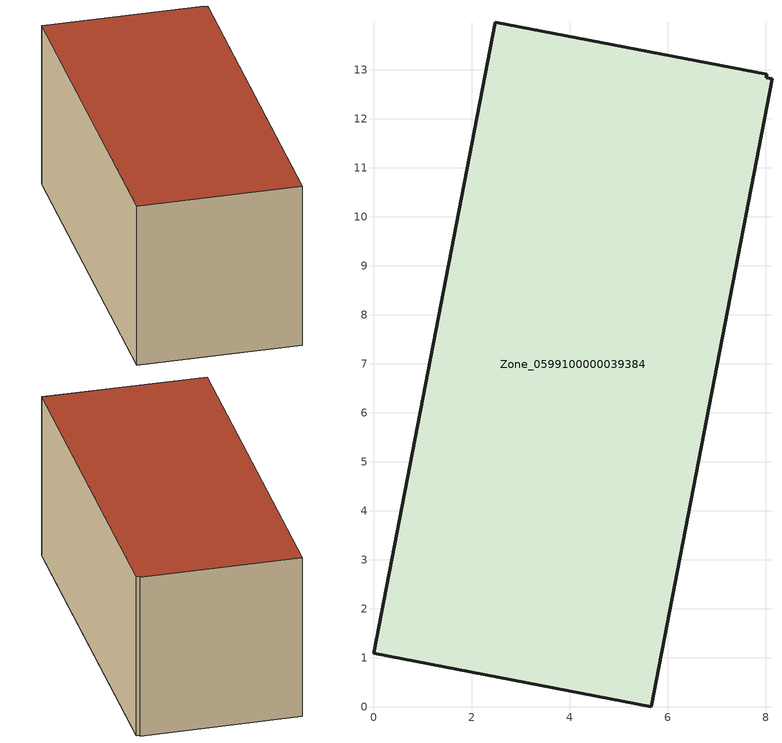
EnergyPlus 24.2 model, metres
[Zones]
Zone_0599100000039384
 floor ground (C_G): 8.02,12.9 8.01,12.84 8.13,12.81 5.66,0 0,1.09 2.48,13.97 z0
 wall outside (C_F): 8.02,12.9 2.48,13.97 0,1.09 5.66,0 8.13,12.81 8.01,12.84 8.02,12.9 z0:6.12
 roof outside (C_R): 8.01,12.84 8.02,12.9 2.48,13.97 0,1.09 5.66,0 8.13,12.81 z6.12
[BUILDING]
Pand.0599100000039384: North Axis=0; Terrain=City; Loads Convergence Tolerance Value=0.04; Temperature Convergence Tolerance Value=0.4; Solar Distribution=FullExterior; Maximum Number of Warmup Days=25; Minimum Number of Warmup Days=1
[Site:Location]
Rotterdam.The.Hague.AP_ZH_NLD Design_Conditions: Latitude=51.96; Longitude=4.45; Time Zone=1; Elevation=-4.5
[SITE:GROUNDTEMPERATURE:BUILDINGSURFACE]
18, 18, 18, 18, 18, 18, 18, 18, 18, 18, 18, 18
[MATERIAL] Thermal Absorptance=0.9; Solar Absorptance=0.7; Visible Absorptance=0.7
Name | Roughness | Thickness | Conductivity | Density | Specific Heat
G.TC.1946-1964 | MediumSmooth | 0.15 | 1 | 540 | 1210
F.TC.1946-1964 | Rough | 0.3 | 0.857143 | 1920 | 840
R.TC.1946-1964 | MediumRough | 0.2 | 0.235294 | 1500 | 1000
[CONSTRUCTION]
C_G: G.TC.1946-1964
C_F: F.TC.1946-1964
C_R: R.TC.1946-1964
[ZONE]
Zone_0599100000039384: Type=1; Multiplier=1; Ceiling Height=Autocalculate; Volume=Autocalculate; Floor Area=autocalculate; Part of Total Floor Area=Yes
[ZONEINFILTRATION:DESIGNFLOWRATE]
Infil_Zone_0599100000039384: Zone or ZoneList or Space or SpaceList=Zone_0599100000039384; Schedule=AlwaysOn; Design Flow Rate Calculation Method=Flow/Area; Flow Rate per Floor Area=0.003; Constant Term Coefficient=1; Temperature Term Coefficient=0; Velocity Term Coefficient=0; Velocity Squared Term Coefficient=0
[HVACTEMPLATE:ZONE:IDEALLOADSAIRSYSTEM]
Zone_0599100000039384: Maximum Heating Supply Air Temperature=50; Minimum Cooling Supply Air Temperature=13; Maximum Heating Supply Air Humidity Ratio=0.0156; Minimum Cooling Supply Air Humidity Ratio=0.0077; Heating Limit=NoLimit; Cooling Limit=NoLimit; Dehumidification Control Type=ConstantSensibleHeatRatio; Cooling Sensible Heat Ratio=0.7; Dehumidification Setpoint=60; Humidification Control Type=None; Humidification Setpoint=30; Outdoor Air Method=None; Outdoor Air Flow Rate per Person=0.00944; Outdoor Air Flow Rate per Zone Floor Area=0; Outdoor Air Flow Rate per Zone=0; Demand Controlled Ventilation Type=None; Outdoor Air Economizer Type=NoEconomizer; Heat Recovery Type=None; Sensible Heat Recovery Effectiveness=0.7; Latent Heat Recovery Effectiveness=0.65
[ZONECONTROL:THERMOSTAT]
ThermostatControl_Zone_0599100000039384: Zone or ZoneList=Zone_0599100000039384; Control Type Schedule=DualSetpointControlType; Control 1=Thermostat_Zone_0599100000039384; Temperature Difference Between Cutout And Setpoint=0
[THERMOSTATSETPOINT:DUALSETPOINT]
Thermostat_Zone_0599100000039384: Heating Setpoint Temperature Schedule=HeatingSetpoint_Zone_0599100000039384; Cooling Setpoint Temperature Schedule=CoolingSetpoint_Zone_0599100000039384
[SCHEDULE:COMPACT]
HeatingSetpoint_Zone_0599100000039384: Through: 12/31, For: AllDays, Until: 24:00, 21
CoolingSetpoint_Zone_0599100000039384: Through: 12/31, For: AllDays, Until: 24:00, 24
DualSetpointControlType: Through: 12/31, For: AllDays, Until: 24:00, 4
AlwaysOn: Through: 12/31, For: AllDays, Until: 24:00, 1
